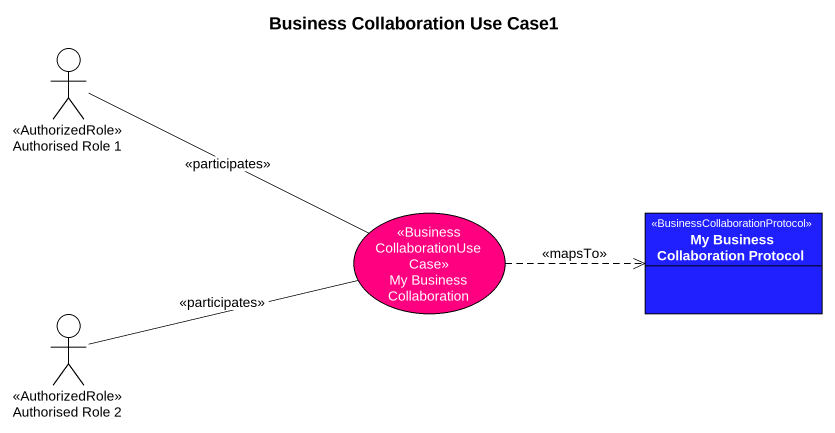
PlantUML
@startuml
title Business Collaboration Use Case1
allowmixing
hide circle
hide empty members
actor "Authorised Role 1" as Authorised_Role_1 <<AuthorizedRole>>
usecase "My Business Collaboration" as My_Business_Collaboration <<BusinessCollaborationUseCase>> #FF0080
class "My Business Collaboration Protocol" as My_Business_Collaboration_2 <<BusinessCollaborationProtocol>> #2020FF
actor "Authorised Role 2" as Authorised_Role_2 <<AuthorizedRole>>
Authorised_Role_1 -right- My_Business_Collaboration : <<participates>>
My_Business_Collaboration .right.> My_Business_Collaboration_2 : <<mapsTo>>
Authorised_Role_2 -right- My_Business_Collaboration : <<participates>>
@enduml
